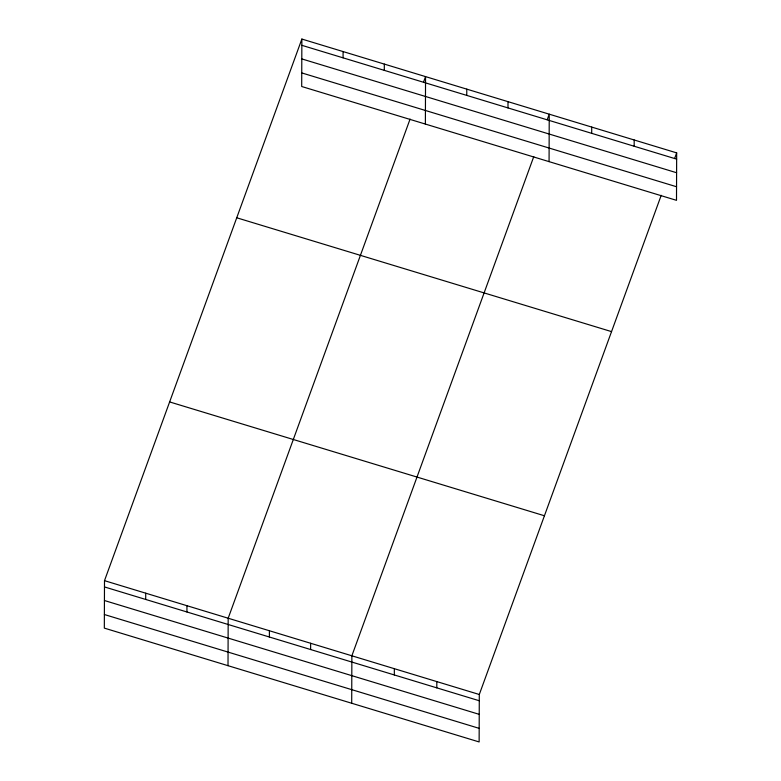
<?xml version="1.0" encoding="UTF-8"?>
<svg xmlns="http://www.w3.org/2000/svg" width="781" height="781" viewBox="0 0 781 781"><rect width="100%" height="100%" fill="white"/><g stroke="black" fill="none" stroke-linecap="round" stroke-linejoin="round"><path stroke-width="1.17" d="M301.866 39.05L301.7 86.506L676.502 200.336L676.668 152.881L301.866 39.05L104.498 580.664L104.332 628.119L479.134 741.95L479.3 694.494L661.204 195.328M145.705 599.447L145.725 593.189M186.932 611.972L186.952 605.705M228.013 665.685L228.179 618.23L410.084 119.063M269.386 637.013L269.406 630.745M310.613 649.538L310.643 643.271M343.074 57.833L343.093 51.575M351.704 703.251L351.87 655.786L533.765 156.63M384.301 70.358L384.32 64.091M394.327 674.96L394.346 668.692M425.381 124.072L425.547 76.616L423.517 82.2M436.804 687.856L436.823 681.588M466.755 95.399L466.784 89.132M507.982 107.924L508.011 101.657M549.072 161.638L549.238 114.172L547.198 119.757M591.695 133.346L591.715 127.078M634.172 146.242L634.192 139.975M674.638 158.465L676.668 152.881M301.847 45.318L676.649 159.139M301.798 58.907L676.6 172.738M301.749 72.916L676.551 186.747M236.731 217.782L611.533 331.613M169.633 401.932L544.435 515.763M104.498 580.664L479.3 694.494M104.478 586.931L479.28 700.752M104.429 600.521L479.231 714.351M104.381 614.53L479.183 728.361"/></g></svg>
